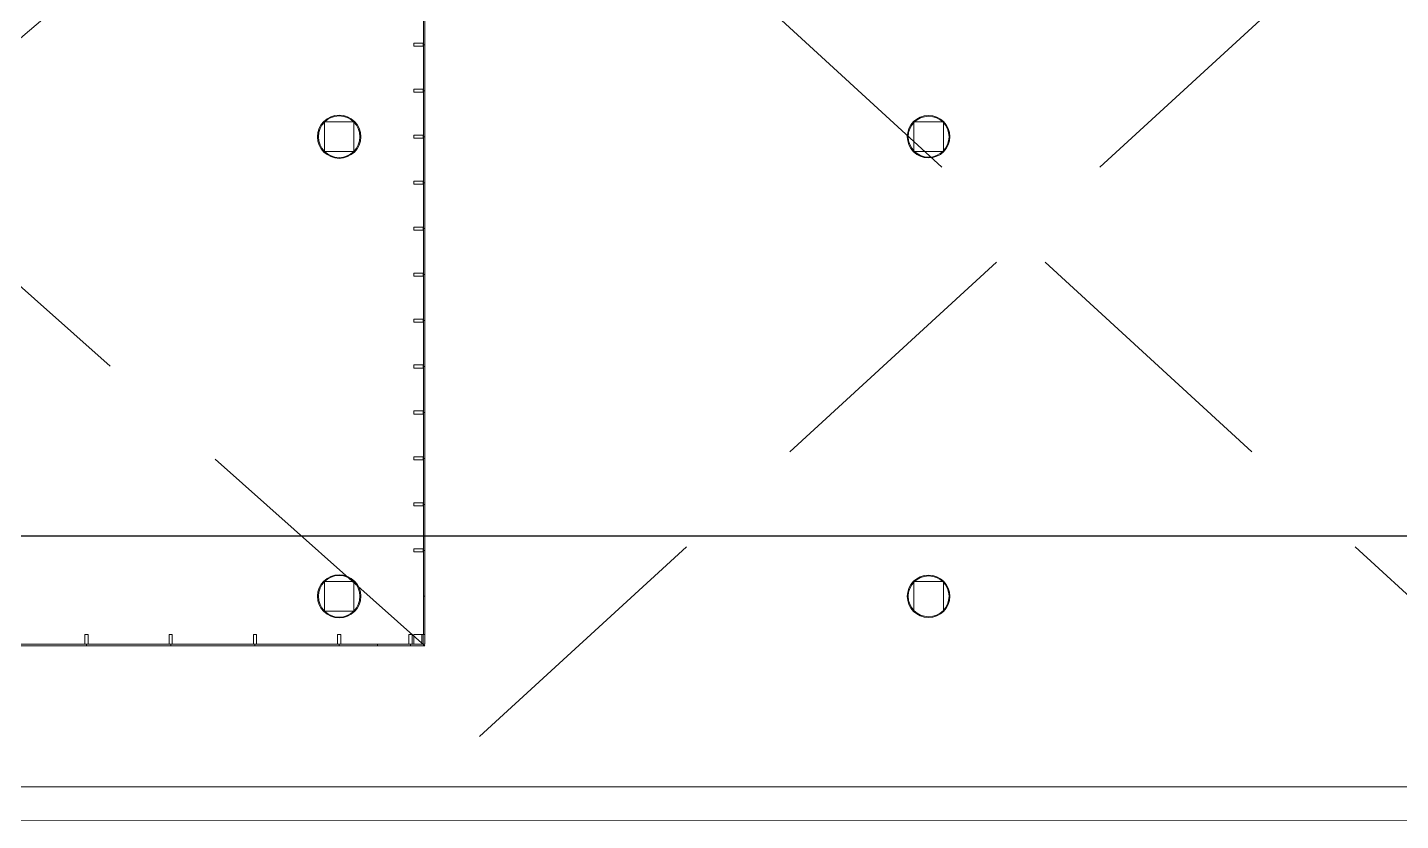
# Model space of a CAD drawing. Header units: millimetres. Extents: x 38 to 139, y 58 to 123.
# Drawn here: x 97.93 to 121.22, y 58.69 to 72.15 of the extents above; entities that cross this region are included whole.
import ezdxf

# ---------------------------------------------------------------- set-up
doc = ezdxf.new("R2010")
doc.units = ezdxf.units.MM
doc.linetypes.add('Hidden', pattern=[7.14375, 4.7625, -2.38125])
for name, color, linetype, lineweight in [('A-----NPP', 7, 'Continuous', 9), ('A-WALL', 7, 'Continuous', 9), ('A-WALLCWM', 7, 'Continuous', 9), ('DIMENSION', 1, 'Continuous', 25), ('S-COLSPRM', 7, 'Continuous', 9)]:
    doc.layers.add(name, color=color, linetype=linetype, lineweight=lineweight)
doc.layers.add('estructura', color=7, linetype='Continuous')
doc.styles.add('ARIALNARROW', font='ARIALN.TTF')
doc.dimstyles.new('C', dxfattribs={"dimscale": 1.5, "dimtxt": 0.15, "dimasz": 0.08, "dimexe": 0.01, "dimexo": 0, "dimgap": 0.025, "dimtad": 1, "dimzin": 0, "dimdsep": 46, "dimtxsty": 'ARIALNARROW', "dimblk": 'OBLIQUE', "dimcen": 0, "dimclrd": 256, "dimclre": 256, "dimclrt": 256, "dimadec": 0, "dimazin": 0, "dimtfac": 1.666667, "dimtofl": 0, "dimtmove": 0, "dimatfit": 0, "dimldrblk": 'OBLIQUE', "dimfxl": 0.1, "dimtolj": 1, "dimtzin": 0, "dimarcsym": 0})

# ---------------------------------------------------------------- blocks, each defined once
blk = doc.blocks.new('_Oblique')
at = {"layer": 'estructura', "color": 0, "lineweight": -2}
blk.add_line((-0.5, -0.5), (0.5, 0.5), dxfattribs=at)
blk = doc.blocks.new('*D73')
at = {"layer": 'Defpoints', "color": 0}
for p in [(136.763166, 77.831209), (39.523379, 68.622821), (136.763166, 63.52282)]:
    blk.add_point(p, dxfattribs=at)
at = {"layer": 'DIMENSION', "lineweight": -2}
for p, q in [((136.763166, 77.831209), (136.763166, 63.51282)), ((39.523379, 68.622821), (39.523379, 63.51282)), ((39.523379, 63.52282), (136.763166, 63.52282))]:
    blk.add_line(p, q, dxfattribs=at)
at = {"layer": 'DIMENSION', "lineweight": -2, "xscale": 0.08, "yscale": 0.08, "zscale": 0.08, "rotation": 180}
blk.add_blockref('_Oblique', (39.523379, 63.52282), dxfattribs=at)
at = {"layer": 'DIMENSION', "lineweight": -2, "xscale": 0.08, "yscale": 0.08, "zscale": 0.08}
blk.add_blockref('_Oblique', (136.763166, 63.52282), dxfattribs=at)
at = {"layer": 'DIMENSION', "insert": (88.143273, 63.624397), "char_height": 0.15, "attachment_point": 5, "style": 'ARIALNARROW'}
blk.add_mtext('\\A1;97.24', dxfattribs=at)

msp = doc.modelspace()

# ---------------------------------------------------------------- linework, layer by layer
at = {"layer": 'A-----NPP', "color": 252, "linetype": 'Hidden'}
for p, q in [((104.668087, 61.656209), (86.469887, 77.824709)), ((124.888482, 77.831209), (104.668087, 59.259208)), ((104.668087, 77.831209), (124.888482, 59.259208)), ((86.085145, 61.996209), (104.640587, 77.779209))]:
    msp.add_line(p, q, dxfattribs=at)
at = {"layer": 'A-----NPP', "color": 252, "linetype": 'Continuous'}
for p, q in [((39.488379, 59.259208), (136.088382, 59.259208)), ((51.452887, 58.703906), (137.038482, 58.688668))]:
    msp.add_line(p, q, dxfattribs=at)
at = {"layer": 'A-WALL', "color": 252}
for centre, radius, start, end in [((103.213387, 70.293709), 0.3675, 0, 180), ((103.213387, 70.293709), 0.3525, 0, 180), ((113.213387, 70.293709), 0.361053, 0, 180), ((113.213387, 70.293709), 0.346053, 0, 180), ((103.213387, 70.293709), 0.3675, 180, 0), ((103.213387, 70.293709), 0.3525, 180, 0), ((113.213387, 70.293709), 0.361053, 180, 0), ((113.213387, 70.293709), 0.346053, 180, 0), ((103.213387, 62.493709), 0.3675, 0, 180), ((103.213387, 62.493709), 0.3525, 0, 180), ((113.213387, 62.493709), 0.361053, 0, 180), ((113.213387, 62.493709), 0.346053, 0, 180), ((103.213387, 62.493709), 0.3675, 180, 0), ((103.213387, 62.493709), 0.3525, 180, 0), ((113.213387, 62.493709), 0.361053, 180, 0), ((113.213387, 62.493709), 0.346053, 180, 0)]:
    msp.add_arc(centre, radius, start, end, dxfattribs=at)
at = {"layer": 'A-WALLCWM', "color": 252}
for p, q in [((104.643087, 72.633709), (104.643087, 71.853709)), ((104.668087, 71.853709), (104.668087, 72.633709)), ((104.668087, 71.853709), (104.643087, 71.853709)), ((104.643087, 71.853709), (104.643087, 71.073709)), ((104.643087, 71.853709), (104.668087, 71.853709)), ((104.668087, 71.073709), (104.668087, 71.853709)), ((104.668087, 71.073709), (104.643087, 71.073709)), ((104.643087, 71.073709), (104.643087, 70.293709)), ((104.643087, 71.073709), (104.668087, 71.073709)), ((104.668087, 70.293709), (104.668087, 71.073709)), ((104.668087, 70.293709), (104.643087, 70.293709)), ((104.643087, 70.293709), (104.643087, 69.513709)), ((104.643087, 70.293709), (104.668087, 70.293709)), ((104.668087, 69.513709), (104.668087, 70.293709)), ((104.668087, 69.513709), (104.643087, 69.513709)), ((104.643087, 69.513709), (104.643087, 68.733709)), ((104.643087, 69.513709), (104.668087, 69.513709)), ((104.668087, 68.733709), (104.668087, 69.513709)), ((104.668087, 68.733709), (104.643087, 68.733709)), ((104.643087, 68.733709), (104.643087, 67.953709)), ((104.643087, 68.733709), (104.668087, 68.733709)), ((104.668087, 67.953709), (104.668087, 68.733709)), ((104.668087, 67.953709), (104.643087, 67.953709)), ((104.643087, 67.953709), (104.643087, 67.173709)), ((104.643087, 67.953709), (104.668087, 67.953709)), ((104.668087, 67.173709), (104.668087, 67.953709)), ((104.668087, 67.173709), (104.643087, 67.173709)), ((104.643087, 67.173709), (104.643087, 66.393709)), ((104.643087, 67.173709), (104.668087, 67.173709)), ((104.668087, 66.393709), (104.668087, 67.173709)), ((104.668087, 66.393709), (104.643087, 66.393709)), ((104.643087, 66.393709), (104.643087, 65.613709)), ((104.643087, 66.393709), (104.668087, 66.393709)), ((104.668087, 65.613709), (104.668087, 66.393709)), ((104.668087, 65.613709), (104.643087, 65.613709)), ((104.643087, 65.613709), (104.643087, 64.833709)), ((104.643087, 65.613709), (104.668087, 65.613709)), ((104.668087, 64.833709), (104.668087, 65.613709)), ((104.668087, 64.833709), (104.643087, 64.833709)), ((104.643087, 64.833709), (104.643087, 64.053709)), ((104.643087, 64.833709), (104.668087, 64.833709)), ((104.668087, 64.053709), (104.668087, 64.833709)), ((104.668087, 64.053709), (104.643087, 64.053709)), ((104.643087, 64.053709), (104.643087, 63.273709)), ((104.643087, 64.053709), (104.668087, 64.053709)), ((104.668087, 63.273709), (104.668087, 64.053709)), ((104.668087, 63.273709), (104.643087, 63.273709)), ((104.643087, 63.273709), (104.643087, 62.493709)), ((104.643087, 63.273709), (104.668087, 63.273709)), ((104.668087, 62.493709), (104.668087, 63.273709)), ((104.643087, 62.493709), (104.668087, 62.493709)), ((104.643087, 62.493709), (104.643087, 61.843709)), ((104.668087, 62.493709), (104.643087, 62.493709)), ((104.668087, 61.843709), (104.668087, 62.493709)), ((104.643087, 61.843709), (104.668087, 61.843709)), ((98.927287, 61.681209), (97.498587, 61.681209)), ((97.498587, 61.656209), (98.927287, 61.656209)), ((100.355987, 61.681209), (98.927287, 61.681209)), ((98.927287, 61.681209), (98.927287, 61.656209)), ((98.927287, 61.656209), (98.927287, 61.681209)), ((98.927287, 61.656209), (100.355987, 61.656209)), ((101.784687, 61.681209), (100.355987, 61.681209)), ((100.355987, 61.681209), (100.355987, 61.656209)), ((100.355987, 61.656209), (100.355987, 61.681209)), ((100.355987, 61.656209), (101.784687, 61.656209)), ((103.213387, 61.681209), (101.784687, 61.681209)), ((101.784687, 61.681209), (101.784687, 61.656209)), ((101.784687, 61.656209), (101.784687, 61.681209)), ((103.213387, 61.681209), (101.784687, 61.681209)), ((101.784687, 61.681209), (101.784687, 61.656209)), ((101.784687, 61.656209), (103.213387, 61.656209)), ((101.784687, 61.656209), (103.213387, 61.656209)), ((103.213387, 61.656209), (103.213387, 61.681209)), ((103.862987, 61.681209), (103.213387, 61.681209)), ((103.213387, 61.681209), (103.213387, 61.656209)), ((104.642087, 61.681209), (103.213387, 61.681209)), ((103.213387, 61.681209), (103.213387, 61.656209)), ((103.213387, 61.656209), (103.213387, 61.681209)), ((103.213387, 61.656209), (103.862987, 61.656209)), ((103.213387, 61.656209), (104.642087, 61.656209)), ((103.862987, 61.656209), (103.862987, 61.681209)), ((104.668087, 61.681209), (104.423492, 61.681209)), ((104.423492, 61.681209), (104.423492, 61.656209)), ((104.423492, 61.656209), (104.668087, 61.656209)), ((104.642087, 61.656209), (104.642087, 61.681209))]:
    msp.add_line(p, q, dxfattribs=at)
at = {"layer": 'A-WALLCWM', "color": 252, "lineweight": 18, "extrusion": (0, 0, -1)}
for p, q in [((104.640587, 71.879709), (104.480587, 71.879709)), ((104.480587, 71.879709), (104.480587, 71.827709)), ((104.480587, 71.827709), (104.640587, 71.827709)), ((104.640587, 71.827709), (104.640587, 71.879709)), ((104.640587, 71.099709), (104.480587, 71.099709)), ((104.480587, 71.099709), (104.480587, 71.047709)), ((104.480587, 71.047709), (104.640587, 71.047709)), ((104.640587, 71.047709), (104.640587, 71.099709)), ((104.640587, 70.319709), (104.480587, 70.319709)), ((104.480587, 70.319709), (104.480587, 70.267709)), ((104.480587, 70.267709), (104.640587, 70.267709)), ((104.640587, 70.267709), (104.640587, 70.319709)), ((104.640587, 69.539709), (104.480587, 69.539709)), ((104.480587, 69.539709), (104.480587, 69.487709)), ((104.480587, 69.487709), (104.640587, 69.487709)), ((104.640587, 69.487709), (104.640587, 69.539709)), ((104.640587, 68.759709), (104.480587, 68.759709)), ((104.480587, 68.759709), (104.480587, 68.707709)), ((104.640587, 68.707709), (104.640587, 68.759709)), ((104.480587, 68.707709), (104.640587, 68.707709)), ((104.640587, 67.979709), (104.480587, 67.979709)), ((104.480587, 67.979709), (104.480587, 67.927709)), ((104.480587, 67.927709), (104.640587, 67.927709)), ((104.640587, 67.927709), (104.640587, 67.979709)), ((104.640587, 67.199709), (104.480587, 67.199709)), ((104.480587, 67.199709), (104.480587, 67.147709)), ((104.480587, 67.147709), (104.640587, 67.147709)), ((104.640587, 67.147709), (104.640587, 67.199709)), ((104.640587, 66.419709), (104.480587, 66.419709)), ((104.480587, 66.419709), (104.480587, 66.367709)), ((104.640587, 66.367709), (104.640587, 66.419709)), ((104.480587, 66.367709), (104.640587, 66.367709)), ((104.640587, 65.639709), (104.480587, 65.639709)), ((104.480587, 65.639709), (104.480587, 65.587709)), ((104.480587, 65.587709), (104.640587, 65.587709)), ((104.640587, 65.587709), (104.640587, 65.639709)), ((104.640587, 64.859709), (104.480587, 64.859709)), ((104.480587, 64.859709), (104.480587, 64.807709)), ((104.480587, 64.807709), (104.640587, 64.807709)), ((104.640587, 64.807709), (104.640587, 64.859709)), ((104.640587, 64.079709), (104.480587, 64.079709)), ((104.480587, 64.079709), (104.480587, 64.027709)), ((104.640587, 64.027709), (104.640587, 64.079709)), ((104.480587, 64.027709), (104.640587, 64.027709)), ((104.640587, 63.299709), (104.480587, 63.299709)), ((104.480587, 63.299709), (104.480587, 63.247709)), ((104.480587, 63.247709), (104.640587, 63.247709)), ((104.640587, 63.247709), (104.640587, 63.299709)), ((98.953287, 61.843709), (98.901287, 61.843709)), ((98.901287, 61.843709), (98.901287, 61.683709)), ((98.953287, 61.683709), (98.953287, 61.843709)), ((100.381987, 61.843709), (100.329987, 61.843709)), ((100.329987, 61.843709), (100.329987, 61.683709)), ((100.381987, 61.683709), (100.381987, 61.843709)), ((101.810687, 61.843709), (101.758687, 61.843709)), ((101.758687, 61.843709), (101.758687, 61.683709)), ((101.810687, 61.843709), (101.758687, 61.843709)), ((101.758687, 61.843709), (101.758687, 61.683709)), ((101.810687, 61.683709), (101.810687, 61.843709)), ((101.810687, 61.683709), (101.810687, 61.843709)), ((103.239387, 61.843709), (103.187387, 61.843709)), ((103.187387, 61.843709), (103.187387, 61.683709)), ((103.239387, 61.683709), (103.239387, 61.843709)), ((104.449492, 61.843709), (104.397492, 61.843709)), ((104.397492, 61.843709), (104.397492, 61.683709)), ((104.449492, 61.683709), (104.449492, 61.843709)), ((104.640587, 61.843709), (104.480587, 61.843709)), ((104.480587, 61.843709), (104.480587, 61.683709)), ((104.668087, 61.843709), (104.616087, 61.843709)), ((104.616087, 61.843709), (104.616087, 61.683709)), ((104.640587, 61.683709), (104.640587, 61.843709)), ((104.668087, 61.683709), (104.668087, 61.843709)), ((98.901287, 61.683709), (98.953287, 61.683709)), ((100.329987, 61.683709), (100.381987, 61.683709)), ((101.758687, 61.683709), (101.810687, 61.683709)), ((101.758687, 61.683709), (101.810687, 61.683709)), ((103.187387, 61.683709), (103.239387, 61.683709)), ((104.397492, 61.683709), (104.449492, 61.683709)), ((104.480587, 61.683709), (104.640587, 61.683709)), ((104.616087, 61.683709), (104.668087, 61.683709))]:
    msp.add_line(p, q, dxfattribs=at)
at = {"layer": 'S-COLSPRM', "color": 252}
for p, q in [((102.963387, 70.54076), (102.963387, 70.046659)), ((103.460151, 70.543709), (102.966623, 70.543709)), ((103.463387, 70.046659), (103.463387, 70.54076)), ((112.963387, 70.532073), (112.963387, 70.055345)), ((113.450623, 70.543709), (112.976151, 70.543709)), ((113.463387, 70.055345), (113.463387, 70.532073)), ((102.966623, 70.043709), (103.460151, 70.043709)), ((112.976151, 70.043709), (113.450623, 70.043709)), ((102.963387, 62.74076), (102.963387, 62.246659)), ((103.460151, 62.743709), (102.966623, 62.743709)), ((103.463387, 62.246659), (103.463387, 62.74076)), ((112.963387, 62.732073), (112.963387, 62.255345)), ((113.450623, 62.743709), (112.976151, 62.743709)), ((113.463387, 62.255345), (113.463387, 62.732073)), ((102.966623, 62.243709), (103.460151, 62.243709))]:
    msp.add_line(p, q, dxfattribs=at)

# ---------------------------------------------------------------- dimensions: what is measured, and where the dimension line sits
at = {"layer": 'DIMENSION'}
dim = msp.add_linear_dim(base=(136.763166, 63.52282), p1=(39.523379, 68.622821), p2=(136.763166, 77.831209), dimstyle='C', override={"dimscale": 1, "dimlfac": 1, "dimtxsty": 'ARIALNARROW', "dimtolj": 1}, dxfattribs=at)
dim.commit()
dim.dimension.update_dxf_attribs({"geometry": '*D73', "text_midpoint": (88.143273, 63.624397)})

doc.saveas('drawing.dxf')
